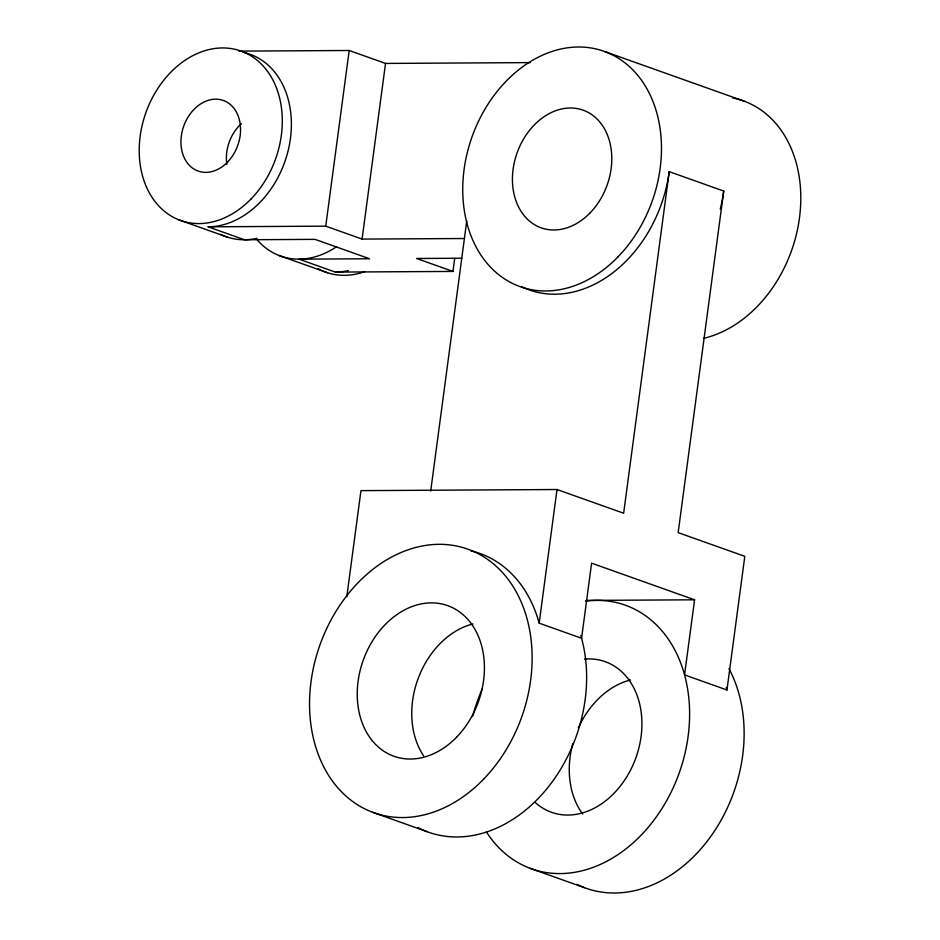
<?xml version="1.0" encoding="UTF-8"?>
<svg xmlns="http://www.w3.org/2000/svg" width="940" height="940" viewBox="0 0 940 940"><rect width="100%" height="100%" fill="white"/><g stroke="black" fill="none" stroke-linecap="round" stroke-linejoin="round"><path stroke-width="1.41" d="M464.137 238.513L362.088 239.089L325.745 226.152L349.187 50.49L238.819 51.124M362.088 239.089L385.529 63.426L349.187 50.49M346.813 596.688L360.96 490.633L557.009 489.517L623.643 513.228L669.209 171.667L723.73 191.067L678.163 532.628L744.797 556.339L726.961 689.995L684.555 674.897L694.578 599.802L591.601 563.166L581.578 638.26L539.172 623.173A139.919 107.125 -70.4 0 0 470.94 550.817M242.943 52.288A89.946 68.867 -70.4 0 1 289.214 145.806A89.946 68.867 -70.4 0 1 208.116 226.822L244.459 239.759L315.041 239.359L369.561 258.759L298.979 259.158L335.333 272.095L452.963 271.425L454.702 258.359M430.696 491.091L466.769 220.747M539.172 623.173L557.009 489.517M385.529 63.426L530.195 62.604M208.116 226.822L325.745 226.152M461.798 258.23L416.608 258.488L452.963 271.425M586.313 600.425L694.578 599.802M604.726 51.559L744.057 101.132M178.953 219.889L227.703 237.233M278.91 255.457L327.649 272.8M372.546 812.266L427.065 831.665M530.043 868.313L584.562 887.712M256.996 238.337A89.946 68.867 -70.4 0 1 220.383 234.283M348.34 270.555A89.946 68.867 -70.4 0 1 335.333 272.095M336.461 246.774A89.946 68.867 -70.4 0 1 256.326 238.831M585.538 601.106A139.919 107.125 -70.4 0 1 674.991 783.737A139.919 107.125 -70.4 0 1 486.415 831.912M472.808 715.975A139.919 107.125 -70.4 0 1 482.385 688.562M723.73 191.067A124.926 95.645 -70.4 0 1 720.263 209.068M669.209 171.667A124.926 95.645 -70.4 0 1 521.171 286.465M580.779 635.452A139.919 107.125 -70.4 0 1 545.094 790.869A139.919 107.125 -70.4 0 1 417.959 827.6M726.244 687.445A139.919 107.125 -70.4 0 1 726.961 689.995M584.492 659.116A79.959 61.206 -70.4 0 1 636.38 756.394A79.959 61.206 -70.4 0 1 535.271 802.525M728.935 668.599A139.919 107.125 -70.4 0 1 711.545 835.343A139.919 107.125 -70.4 0 1 576.737 884.293M582.694 814.075A79.959 61.206 -70.4 0 1 572.73 743.728M578.347 727.983A79.959 61.206 -70.4 0 1 630.458 679.973M423.611 755.807A79.959 61.206 -70.4 0 1 418.253 678.234A79.959 61.206 -70.4 0 1 472.949 623.937M364.591 271.719A89.946 68.867 -70.4 0 1 318.143 268.711M226.857 164.441A37.483 28.694 -70.4 0 1 241.439 123.622M732.848 97.995A124.926 95.645 -70.4 0 1 799.682 216.259A124.926 95.645 -70.4 0 1 703.531 338.353M483.524 779.26A139.919 107.125 -70.4 0 0 469.095 549.618A139.919 107.125 -70.4 0 0 309.848 713.954A139.919 107.125 -70.4 0 0 483.524 779.26M456.934 736.831A79.959 61.206 -70.4 0 0 448.098 605.783A79.959 61.206 -70.4 0 0 357.435 700.218A79.959 61.206 -70.4 0 0 456.934 736.831M250.816 199.209A89.946 68.867 -70.4 0 0 242.05 51.442A89.946 68.867 -70.4 0 0 139.39 156.639A89.946 68.867 -70.4 0 0 250.816 199.209M227.68 161.962A37.483 28.694 -70.4 0 0 223.532 100.533A37.483 28.694 -70.4 0 0 181.032 144.795A37.483 28.694 -70.4 0 0 227.68 161.962M617.968 256.89A124.926 95.645 -70.4 0 0 605.337 51.782A124.926 95.645 -70.4 0 0 463.009 198.293A124.926 95.645 -70.4 0 0 617.968 256.89M590.32 212.651A62.463 47.823 -70.4 0 0 583.411 110.274A62.463 47.823 -70.4 0 0 512.582 184.04A62.463 47.823 -70.4 0 0 590.32 212.651"/></g></svg>
